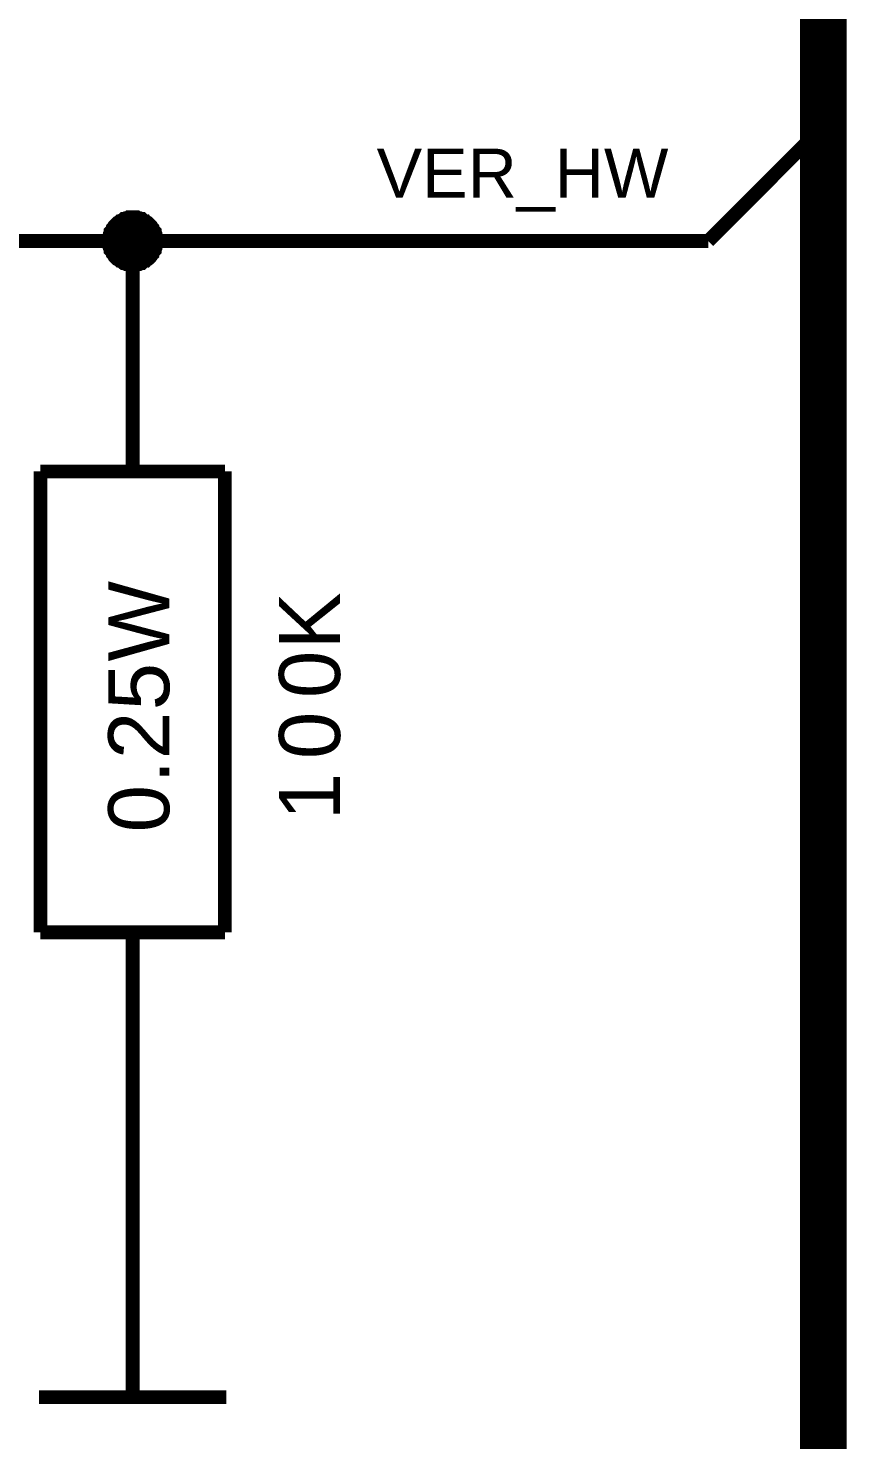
# Model space of a CAD drawing. Header units: millimetres. Extents: x -2024 to 917, y -725 to 13.
# Drawn here: x -1706.28 to -1688.51, y -402.68 to -372.05 of the extents above; entities that cross this region are included whole.
import ezdxf

# ---------------------------------------------------------------- set-up
doc = ezdxf.new("R2010")
doc.units = ezdxf.units.MM
doc.styles.get("Standard").update_dxf_attribs({"font": 'arial.ttf'})

msp = doc.modelspace()

# ---------------------------------------------------------------- linework, layer by layer
at = {"color": 7}
for points, const_width in [([(-1689.021, -279.172), (-1689.021, -474.17)], 1.016), ([(-1691.52, -376.671), (-1689.021, -374.171)], 0.3), ([(-1704.529, -376.671), (-1704.529, -376.638), (-1704.529, -376.621), (-1704.529, -376.588), (-1704.512, -376.572), (-1704.512, -376.539), (-1704.512, -376.522), (-1704.496, -376.489), (-1704.496, -376.472), (-1704.479, -376.456), (-1704.463, -376.423), (-1704.446, -376.406), (-1704.446, -376.39), (-1704.43, -376.373), (-1704.413, -376.34), (-1704.396, -376.323), (-1704.38, -376.307), (-1704.363, -376.29), (-1704.347, -376.274), (-1704.314, -376.257), (-1704.297, -376.24), (-1704.281, -376.24), (-1704.264, -376.224), (-1704.231, -376.207), (-1704.214, -376.191), (-1704.198, -376.191), (-1704.165, -376.174), (-1704.148, -376.174), (-1704.115, -376.174), (-1704.099, -376.158), (-1704.065, -376.158), (-1704.049, -376.158), (-1704.016, -376.158)], 0.3), ([(-1704.529, -376.671), (-1704.529, -376.638), (-1704.529, -376.621), (-1704.529, -376.588), (-1704.512, -376.572), (-1704.512, -376.539), (-1704.512, -376.522), (-1704.496, -376.489), (-1704.496, -376.472), (-1704.479, -376.456), (-1704.463, -376.423), (-1704.446, -376.406), (-1704.446, -376.39), (-1704.43, -376.373), (-1704.413, -376.34), (-1704.396, -376.323), (-1704.38, -376.307), (-1704.363, -376.29), (-1704.347, -376.274), (-1704.314, -376.257), (-1704.297, -376.24), (-1704.281, -376.24), (-1704.264, -376.224), (-1704.231, -376.207), (-1704.214, -376.191), (-1704.198, -376.191), (-1704.165, -376.174), (-1704.148, -376.174), (-1704.115, -376.174), (-1704.099, -376.158), (-1704.065, -376.158), (-1704.049, -376.158), (-1704.016, -376.158)], 0.3), ([(-1704.529, -376.671), (-1704.529, -376.638), (-1704.529, -376.621), (-1704.529, -376.588), (-1704.512, -376.572), (-1704.512, -376.539), (-1704.512, -376.522), (-1704.496, -376.489), (-1704.496, -376.472), (-1704.479, -376.456), (-1704.463, -376.423), (-1704.446, -376.406), (-1704.446, -376.39), (-1704.43, -376.373), (-1704.413, -376.34), (-1704.396, -376.323), (-1704.38, -376.307), (-1704.363, -376.29), (-1704.347, -376.274), (-1704.314, -376.257), (-1704.297, -376.24), (-1704.281, -376.24), (-1704.264, -376.224), (-1704.231, -376.207), (-1704.214, -376.191), (-1704.198, -376.191), (-1704.165, -376.174), (-1704.148, -376.174), (-1704.115, -376.174), (-1704.099, -376.158), (-1704.065, -376.158), (-1704.049, -376.158), (-1704.016, -376.158)], 0.3), ([(-1704.529, -376.671), (-1704.529, -376.638), (-1704.529, -376.621), (-1704.529, -376.588), (-1704.512, -376.572), (-1704.512, -376.539), (-1704.512, -376.522), (-1704.496, -376.489), (-1704.496, -376.472), (-1704.479, -376.456), (-1704.463, -376.423), (-1704.446, -376.406), (-1704.446, -376.39), (-1704.43, -376.373), (-1704.413, -376.34), (-1704.396, -376.323), (-1704.38, -376.307), (-1704.363, -376.29), (-1704.347, -376.274), (-1704.314, -376.257), (-1704.297, -376.24), (-1704.281, -376.24), (-1704.264, -376.224), (-1704.231, -376.207), (-1704.214, -376.191), (-1704.198, -376.191), (-1704.165, -376.174), (-1704.148, -376.174), (-1704.115, -376.174), (-1704.099, -376.158), (-1704.065, -376.158), (-1704.049, -376.158), (-1704.016, -376.158)], 0.3), ([(-1704.529, -376.671), (-1704.529, -376.638), (-1704.529, -376.621), (-1704.529, -376.588), (-1704.512, -376.572), (-1704.512, -376.539), (-1704.512, -376.522), (-1704.496, -376.489), (-1704.496, -376.472), (-1704.479, -376.456), (-1704.463, -376.423), (-1704.446, -376.406), (-1704.446, -376.39), (-1704.43, -376.373), (-1704.413, -376.34), (-1704.396, -376.323), (-1704.38, -376.307), (-1704.363, -376.29), (-1704.347, -376.274), (-1704.314, -376.257), (-1704.297, -376.24), (-1704.281, -376.24), (-1704.264, -376.224), (-1704.231, -376.207), (-1704.214, -376.191), (-1704.198, -376.191), (-1704.165, -376.174), (-1704.148, -376.174), (-1704.115, -376.174), (-1704.099, -376.158), (-1704.065, -376.158), (-1704.049, -376.158), (-1704.016, -376.158)], 0.0991), ([(-1704.529, -376.671), (-1704.529, -376.638), (-1704.529, -376.621), (-1704.529, -376.588), (-1704.512, -376.572), (-1704.512, -376.539), (-1704.512, -376.522), (-1704.496, -376.489), (-1704.496, -376.472), (-1704.479, -376.456), (-1704.463, -376.423), (-1704.446, -376.406), (-1704.446, -376.39), (-1704.43, -376.373), (-1704.413, -376.34), (-1704.396, -376.323), (-1704.38, -376.307), (-1704.363, -376.29), (-1704.347, -376.274), (-1704.314, -376.257), (-1704.297, -376.24), (-1704.281, -376.24), (-1704.264, -376.224), (-1704.231, -376.207), (-1704.214, -376.191), (-1704.198, -376.191), (-1704.165, -376.174), (-1704.148, -376.174), (-1704.115, -376.174), (-1704.099, -376.158), (-1704.065, -376.158), (-1704.049, -376.158), (-1704.016, -376.158)], 0.0991), ([(-1704.529, -376.671), (-1704.529, -376.638), (-1704.529, -376.621), (-1704.529, -376.588), (-1704.512, -376.572), (-1704.512, -376.539), (-1704.512, -376.522), (-1704.496, -376.489), (-1704.496, -376.472), (-1704.479, -376.456), (-1704.463, -376.423), (-1704.446, -376.406), (-1704.446, -376.39), (-1704.43, -376.373), (-1704.413, -376.34), (-1704.396, -376.323), (-1704.38, -376.307), (-1704.363, -376.29), (-1704.347, -376.274), (-1704.314, -376.257), (-1704.297, -376.24), (-1704.281, -376.24), (-1704.264, -376.224), (-1704.231, -376.207), (-1704.214, -376.191), (-1704.198, -376.191), (-1704.165, -376.174), (-1704.148, -376.174), (-1704.115, -376.174), (-1704.099, -376.158), (-1704.065, -376.158), (-1704.049, -376.158), (-1704.016, -376.158)], 0.0991), ([(-1704.529, -376.671), (-1704.529, -376.638), (-1704.529, -376.621), (-1704.529, -376.588), (-1704.512, -376.572), (-1704.512, -376.539), (-1704.512, -376.522), (-1704.496, -376.489), (-1704.496, -376.472), (-1704.479, -376.456), (-1704.463, -376.423), (-1704.446, -376.406), (-1704.446, -376.39), (-1704.43, -376.373), (-1704.413, -376.34), (-1704.396, -376.323), (-1704.38, -376.307), (-1704.363, -376.29), (-1704.347, -376.274), (-1704.314, -376.257), (-1704.297, -376.24), (-1704.281, -376.24), (-1704.264, -376.224), (-1704.231, -376.207), (-1704.214, -376.191), (-1704.198, -376.191), (-1704.165, -376.174), (-1704.148, -376.174), (-1704.115, -376.174), (-1704.099, -376.158), (-1704.065, -376.158), (-1704.049, -376.158), (-1704.016, -376.158)], 0.0991), ([(-1704.016, -376.158), (-1704.016, -376.158)], 0.3), ([(-1704.016, -376.158), (-1703.983, -376.158), (-1703.966, -376.158), (-1703.933, -376.158), (-1703.916, -376.174), (-1703.883, -376.174), (-1703.867, -376.174), (-1703.834, -376.191), (-1703.817, -376.191), (-1703.801, -376.207), (-1703.768, -376.224), (-1703.751, -376.24), (-1703.734, -376.24), (-1703.718, -376.257), (-1703.685, -376.274), (-1703.668, -376.29), (-1703.652, -376.307), (-1703.635, -376.323), (-1703.619, -376.34), (-1703.602, -376.373), (-1703.585, -376.39), (-1703.585, -376.406), (-1703.569, -376.423), (-1703.552, -376.456), (-1703.536, -376.472), (-1703.536, -376.489), (-1703.519, -376.522), (-1703.519, -376.539), (-1703.519, -376.572), (-1703.503, -376.588), (-1703.503, -376.621), (-1703.503, -376.638), (-1703.503, -376.671)], 0.3), ([(-1704.016, -376.158), (-1704.016, -376.158)], 0.3), ([(-1704.016, -376.158), (-1703.983, -376.158), (-1703.966, -376.158), (-1703.933, -376.158), (-1703.916, -376.174), (-1703.883, -376.174), (-1703.867, -376.174), (-1703.834, -376.191), (-1703.817, -376.191), (-1703.801, -376.207), (-1703.768, -376.224), (-1703.751, -376.24), (-1703.734, -376.24), (-1703.718, -376.257), (-1703.685, -376.274), (-1703.668, -376.29), (-1703.652, -376.307), (-1703.635, -376.323), (-1703.619, -376.34), (-1703.602, -376.373), (-1703.585, -376.39), (-1703.585, -376.406), (-1703.569, -376.423), (-1703.552, -376.456), (-1703.536, -376.472), (-1703.536, -376.489), (-1703.519, -376.522), (-1703.519, -376.539), (-1703.519, -376.572), (-1703.503, -376.588), (-1703.503, -376.621), (-1703.503, -376.638), (-1703.503, -376.671)], 0.3), ([(-1704.016, -376.158), (-1704.016, -376.158)], 0.3), ([(-1704.016, -376.158), (-1703.983, -376.158), (-1703.966, -376.158), (-1703.933, -376.158), (-1703.916, -376.174), (-1703.883, -376.174), (-1703.867, -376.174), (-1703.834, -376.191), (-1703.817, -376.191), (-1703.801, -376.207), (-1703.768, -376.224), (-1703.751, -376.24), (-1703.734, -376.24), (-1703.718, -376.257), (-1703.685, -376.274), (-1703.668, -376.29), (-1703.652, -376.307), (-1703.635, -376.323), (-1703.619, -376.34), (-1703.602, -376.373), (-1703.585, -376.39), (-1703.585, -376.406), (-1703.569, -376.423), (-1703.552, -376.456), (-1703.536, -376.472), (-1703.536, -376.489), (-1703.519, -376.522), (-1703.519, -376.539), (-1703.519, -376.572), (-1703.503, -376.588), (-1703.503, -376.621), (-1703.503, -376.638), (-1703.503, -376.671)], 0.3), ([(-1704.016, -376.158), (-1704.016, -376.158)], 0.3), ([(-1704.016, -376.158), (-1703.983, -376.158), (-1703.966, -376.158), (-1703.933, -376.158), (-1703.916, -376.174), (-1703.883, -376.174), (-1703.867, -376.174), (-1703.834, -376.191), (-1703.817, -376.191), (-1703.801, -376.207), (-1703.768, -376.224), (-1703.751, -376.24), (-1703.734, -376.24), (-1703.718, -376.257), (-1703.685, -376.274), (-1703.668, -376.29), (-1703.652, -376.307), (-1703.635, -376.323), (-1703.619, -376.34), (-1703.602, -376.373), (-1703.585, -376.39), (-1703.585, -376.406), (-1703.569, -376.423), (-1703.552, -376.456), (-1703.536, -376.472), (-1703.536, -376.489), (-1703.519, -376.522), (-1703.519, -376.539), (-1703.519, -376.572), (-1703.503, -376.588), (-1703.503, -376.621), (-1703.503, -376.638), (-1703.503, -376.671)], 0.3), ([(-1704.016, -376.158), (-1704.016, -376.158)], 0.0991), ([(-1704.016, -376.158), (-1703.983, -376.158), (-1703.966, -376.158), (-1703.933, -376.158), (-1703.916, -376.174), (-1703.883, -376.174), (-1703.867, -376.174), (-1703.834, -376.191), (-1703.817, -376.191), (-1703.801, -376.207), (-1703.768, -376.224), (-1703.751, -376.24), (-1703.734, -376.24), (-1703.718, -376.257), (-1703.685, -376.274), (-1703.668, -376.29), (-1703.652, -376.307), (-1703.635, -376.323), (-1703.619, -376.34), (-1703.602, -376.373), (-1703.585, -376.39), (-1703.585, -376.406), (-1703.569, -376.423), (-1703.552, -376.456), (-1703.536, -376.472), (-1703.536, -376.489), (-1703.519, -376.522), (-1703.519, -376.539), (-1703.519, -376.572), (-1703.503, -376.588), (-1703.503, -376.621), (-1703.503, -376.638), (-1703.503, -376.671)], 0.0991), ([(-1704.016, -376.158), (-1704.016, -376.158)], 0.0991), ([(-1704.016, -376.158), (-1703.983, -376.158), (-1703.966, -376.158), (-1703.933, -376.158), (-1703.916, -376.174), (-1703.883, -376.174), (-1703.867, -376.174), (-1703.834, -376.191), (-1703.817, -376.191), (-1703.801, -376.207), (-1703.768, -376.224), (-1703.751, -376.24), (-1703.734, -376.24), (-1703.718, -376.257), (-1703.685, -376.274), (-1703.668, -376.29), (-1703.652, -376.307), (-1703.635, -376.323), (-1703.619, -376.34), (-1703.602, -376.373), (-1703.585, -376.39), (-1703.585, -376.406), (-1703.569, -376.423), (-1703.552, -376.456), (-1703.536, -376.472), (-1703.536, -376.489), (-1703.519, -376.522), (-1703.519, -376.539), (-1703.519, -376.572), (-1703.503, -376.588), (-1703.503, -376.621), (-1703.503, -376.638), (-1703.503, -376.671)], 0.0991), ([(-1704.016, -376.158), (-1704.016, -376.158)], 0.0991), ([(-1704.016, -376.158), (-1703.983, -376.158), (-1703.966, -376.158), (-1703.933, -376.158), (-1703.916, -376.174), (-1703.883, -376.174), (-1703.867, -376.174), (-1703.834, -376.191), (-1703.817, -376.191), (-1703.801, -376.207), (-1703.768, -376.224), (-1703.751, -376.24), (-1703.734, -376.24), (-1703.718, -376.257), (-1703.685, -376.274), (-1703.668, -376.29), (-1703.652, -376.307), (-1703.635, -376.323), (-1703.619, -376.34), (-1703.602, -376.373), (-1703.585, -376.39), (-1703.585, -376.406), (-1703.569, -376.423), (-1703.552, -376.456), (-1703.536, -376.472), (-1703.536, -376.489), (-1703.519, -376.522), (-1703.519, -376.539), (-1703.519, -376.572), (-1703.503, -376.588), (-1703.503, -376.621), (-1703.503, -376.638), (-1703.503, -376.671)], 0.0991), ([(-1704.016, -376.158), (-1704.016, -376.158)], 0.0991), ([(-1704.016, -376.158), (-1703.983, -376.158), (-1703.966, -376.158), (-1703.933, -376.158), (-1703.916, -376.174), (-1703.883, -376.174), (-1703.867, -376.174), (-1703.834, -376.191), (-1703.817, -376.191), (-1703.801, -376.207), (-1703.768, -376.224), (-1703.751, -376.24), (-1703.734, -376.24), (-1703.718, -376.257), (-1703.685, -376.274), (-1703.668, -376.29), (-1703.652, -376.307), (-1703.635, -376.323), (-1703.619, -376.34), (-1703.602, -376.373), (-1703.585, -376.39), (-1703.585, -376.406), (-1703.569, -376.423), (-1703.552, -376.456), (-1703.536, -376.472), (-1703.536, -376.489), (-1703.519, -376.522), (-1703.519, -376.539), (-1703.519, -376.572), (-1703.503, -376.588), (-1703.503, -376.621), (-1703.503, -376.638), (-1703.503, -376.671)], 0.0991), ([(-1706.515, -376.671), (-1704.016, -376.671), (-1691.52, -376.671)], 0.3), ([(-1704.016, -377.184), (-1704.049, -377.184), (-1704.065, -377.184), (-1704.099, -377.184), (-1704.115, -377.168), (-1704.148, -377.168), (-1704.165, -377.168), (-1704.198, -377.151), (-1704.214, -377.151), (-1704.231, -377.135), (-1704.264, -377.118), (-1704.281, -377.102), (-1704.297, -377.102), (-1704.314, -377.085), (-1704.347, -377.068), (-1704.363, -377.052), (-1704.38, -377.035), (-1704.396, -377.019), (-1704.413, -377.002), (-1704.43, -376.969), (-1704.446, -376.953), (-1704.446, -376.936), (-1704.463, -376.919), (-1704.479, -376.886), (-1704.496, -376.87), (-1704.496, -376.853), (-1704.512, -376.82), (-1704.512, -376.803), (-1704.512, -376.77), (-1704.529, -376.754), (-1704.529, -376.721), (-1704.529, -376.704), (-1704.529, -376.671)], 0.3), ([(-1704.529, -376.671), (-1704.529, -376.671)], 0.3), ([(-1704.016, -377.184), (-1704.049, -377.184), (-1704.065, -377.184), (-1704.099, -377.184), (-1704.115, -377.168), (-1704.148, -377.168), (-1704.165, -377.168), (-1704.198, -377.151), (-1704.214, -377.151), (-1704.231, -377.135), (-1704.264, -377.118), (-1704.281, -377.102), (-1704.297, -377.102), (-1704.314, -377.085), (-1704.347, -377.068), (-1704.363, -377.052), (-1704.38, -377.035), (-1704.396, -377.019), (-1704.413, -377.002), (-1704.43, -376.969), (-1704.446, -376.953), (-1704.446, -376.936), (-1704.463, -376.919), (-1704.479, -376.886), (-1704.496, -376.87), (-1704.496, -376.853), (-1704.512, -376.82), (-1704.512, -376.803), (-1704.512, -376.77), (-1704.529, -376.754), (-1704.529, -376.721), (-1704.529, -376.704), (-1704.529, -376.671)], 0.3), ([(-1704.529, -376.671), (-1704.529, -376.671)], 0.3), ([(-1704.016, -377.184), (-1704.049, -377.184), (-1704.065, -377.184), (-1704.099, -377.184), (-1704.115, -377.168), (-1704.148, -377.168), (-1704.165, -377.168), (-1704.198, -377.151), (-1704.214, -377.151), (-1704.231, -377.135), (-1704.264, -377.118), (-1704.281, -377.102), (-1704.297, -377.102), (-1704.314, -377.085), (-1704.347, -377.068), (-1704.363, -377.052), (-1704.38, -377.035), (-1704.396, -377.019), (-1704.413, -377.002), (-1704.43, -376.969), (-1704.446, -376.953), (-1704.446, -376.936), (-1704.463, -376.919), (-1704.479, -376.886), (-1704.496, -376.87), (-1704.496, -376.853), (-1704.512, -376.82), (-1704.512, -376.803), (-1704.512, -376.77), (-1704.529, -376.754), (-1704.529, -376.721), (-1704.529, -376.704), (-1704.529, -376.671)], 0.3), ([(-1704.529, -376.671), (-1704.529, -376.671)], 0.3), ([(-1704.016, -377.184), (-1704.049, -377.184), (-1704.065, -377.184), (-1704.099, -377.184), (-1704.115, -377.168), (-1704.148, -377.168), (-1704.165, -377.168), (-1704.198, -377.151), (-1704.214, -377.151), (-1704.231, -377.135), (-1704.264, -377.118), (-1704.281, -377.102), (-1704.297, -377.102), (-1704.314, -377.085), (-1704.347, -377.068), (-1704.363, -377.052), (-1704.38, -377.035), (-1704.396, -377.019), (-1704.413, -377.002), (-1704.43, -376.969), (-1704.446, -376.953), (-1704.446, -376.936), (-1704.463, -376.919), (-1704.479, -376.886), (-1704.496, -376.87), (-1704.496, -376.853), (-1704.512, -376.82), (-1704.512, -376.803), (-1704.512, -376.77), (-1704.529, -376.754), (-1704.529, -376.721), (-1704.529, -376.704), (-1704.529, -376.671)], 0.3), ([(-1704.529, -376.671), (-1704.529, -376.671)], 0.3), ([(-1704.016, -377.184), (-1704.049, -377.184), (-1704.065, -377.184), (-1704.099, -377.184), (-1704.115, -377.168), (-1704.148, -377.168), (-1704.165, -377.168), (-1704.198, -377.151), (-1704.214, -377.151), (-1704.231, -377.135), (-1704.264, -377.118), (-1704.281, -377.102), (-1704.297, -377.102), (-1704.314, -377.085), (-1704.347, -377.068), (-1704.363, -377.052), (-1704.38, -377.035), (-1704.396, -377.019), (-1704.413, -377.002), (-1704.43, -376.969), (-1704.446, -376.953), (-1704.446, -376.936), (-1704.463, -376.919), (-1704.479, -376.886), (-1704.496, -376.87), (-1704.496, -376.853), (-1704.512, -376.82), (-1704.512, -376.803), (-1704.512, -376.77), (-1704.529, -376.754), (-1704.529, -376.721), (-1704.529, -376.704), (-1704.529, -376.671)], 0.0991), ([(-1704.529, -376.671), (-1704.529, -376.671)], 0.0991), ([(-1704.016, -377.184), (-1704.049, -377.184), (-1704.065, -377.184), (-1704.099, -377.184), (-1704.115, -377.168), (-1704.148, -377.168), (-1704.165, -377.168), (-1704.198, -377.151), (-1704.214, -377.151), (-1704.231, -377.135), (-1704.264, -377.118), (-1704.281, -377.102), (-1704.297, -377.102), (-1704.314, -377.085), (-1704.347, -377.068), (-1704.363, -377.052), (-1704.38, -377.035), (-1704.396, -377.019), (-1704.413, -377.002), (-1704.43, -376.969), (-1704.446, -376.953), (-1704.446, -376.936), (-1704.463, -376.919), (-1704.479, -376.886), (-1704.496, -376.87), (-1704.496, -376.853), (-1704.512, -376.82), (-1704.512, -376.803), (-1704.512, -376.77), (-1704.529, -376.754), (-1704.529, -376.721), (-1704.529, -376.704), (-1704.529, -376.671)], 0.0991), ([(-1704.529, -376.671), (-1704.529, -376.671)], 0.0991), ([(-1704.016, -377.184), (-1704.049, -377.184), (-1704.065, -377.184), (-1704.099, -377.184), (-1704.115, -377.168), (-1704.148, -377.168), (-1704.165, -377.168), (-1704.198, -377.151), (-1704.214, -377.151), (-1704.231, -377.135), (-1704.264, -377.118), (-1704.281, -377.102), (-1704.297, -377.102), (-1704.314, -377.085), (-1704.347, -377.068), (-1704.363, -377.052), (-1704.38, -377.035), (-1704.396, -377.019), (-1704.413, -377.002), (-1704.43, -376.969), (-1704.446, -376.953), (-1704.446, -376.936), (-1704.463, -376.919), (-1704.479, -376.886), (-1704.496, -376.87), (-1704.496, -376.853), (-1704.512, -376.82), (-1704.512, -376.803), (-1704.512, -376.77), (-1704.529, -376.754), (-1704.529, -376.721), (-1704.529, -376.704), (-1704.529, -376.671)], 0.0991), ([(-1704.529, -376.671), (-1704.529, -376.671)], 0.0991), ([(-1704.016, -377.184), (-1704.049, -377.184), (-1704.065, -377.184), (-1704.099, -377.184), (-1704.115, -377.168), (-1704.148, -377.168), (-1704.165, -377.168), (-1704.198, -377.151), (-1704.214, -377.151), (-1704.231, -377.135), (-1704.264, -377.118), (-1704.281, -377.102), (-1704.297, -377.102), (-1704.314, -377.085), (-1704.347, -377.068), (-1704.363, -377.052), (-1704.38, -377.035), (-1704.396, -377.019), (-1704.413, -377.002), (-1704.43, -376.969), (-1704.446, -376.953), (-1704.446, -376.936), (-1704.463, -376.919), (-1704.479, -376.886), (-1704.496, -376.87), (-1704.496, -376.853), (-1704.512, -376.82), (-1704.512, -376.803), (-1704.512, -376.77), (-1704.529, -376.754), (-1704.529, -376.721), (-1704.529, -376.704), (-1704.529, -376.671)], 0.0991), ([(-1704.529, -376.671), (-1704.529, -376.671)], 0.0991), ([(-1703.503, -376.671), (-1703.503, -376.704), (-1703.503, -376.721), (-1703.503, -376.754), (-1703.519, -376.77), (-1703.519, -376.803), (-1703.519, -376.82), (-1703.536, -376.853), (-1703.536, -376.87), (-1703.552, -376.886), (-1703.569, -376.919), (-1703.585, -376.936), (-1703.585, -376.953), (-1703.602, -376.969), (-1703.619, -377.002), (-1703.635, -377.019), (-1703.652, -377.035), (-1703.668, -377.052), (-1703.685, -377.068), (-1703.718, -377.085), (-1703.734, -377.102), (-1703.751, -377.102), (-1703.768, -377.118), (-1703.801, -377.135), (-1703.817, -377.151), (-1703.834, -377.151), (-1703.867, -377.168), (-1703.883, -377.168), (-1703.916, -377.168), (-1703.933, -377.184), (-1703.966, -377.184), (-1703.983, -377.184), (-1704.016, -377.184)], 0.3), ([(-1704.016, -379.171), (-1704.016, -376.671)], 0.3), ([(-1703.503, -376.671), (-1703.503, -376.704), (-1703.503, -376.721), (-1703.503, -376.754), (-1703.519, -376.77), (-1703.519, -376.803), (-1703.519, -376.82), (-1703.536, -376.853), (-1703.536, -376.87), (-1703.552, -376.886), (-1703.569, -376.919), (-1703.585, -376.936), (-1703.585, -376.953), (-1703.602, -376.969), (-1703.619, -377.002), (-1703.635, -377.019), (-1703.652, -377.035), (-1703.668, -377.052), (-1703.685, -377.068), (-1703.718, -377.085), (-1703.734, -377.102), (-1703.751, -377.102), (-1703.768, -377.118), (-1703.801, -377.135), (-1703.817, -377.151), (-1703.834, -377.151), (-1703.867, -377.168), (-1703.883, -377.168), (-1703.916, -377.168), (-1703.933, -377.184), (-1703.966, -377.184), (-1703.983, -377.184), (-1704.016, -377.184)], 0.3), ([(-1703.503, -376.671), (-1703.503, -376.704), (-1703.503, -376.721), (-1703.503, -376.754), (-1703.519, -376.77), (-1703.519, -376.803), (-1703.519, -376.82), (-1703.536, -376.853), (-1703.536, -376.87), (-1703.552, -376.886), (-1703.569, -376.919), (-1703.585, -376.936), (-1703.585, -376.953), (-1703.602, -376.969), (-1703.619, -377.002), (-1703.635, -377.019), (-1703.652, -377.035), (-1703.668, -377.052), (-1703.685, -377.068), (-1703.718, -377.085), (-1703.734, -377.102), (-1703.751, -377.102), (-1703.768, -377.118), (-1703.801, -377.135), (-1703.817, -377.151), (-1703.834, -377.151), (-1703.867, -377.168), (-1703.883, -377.168), (-1703.916, -377.168), (-1703.933, -377.184), (-1703.966, -377.184), (-1703.983, -377.184), (-1704.016, -377.184)], 0.3), ([(-1703.503, -376.671), (-1703.503, -376.704), (-1703.503, -376.721), (-1703.503, -376.754), (-1703.519, -376.77), (-1703.519, -376.803), (-1703.519, -376.82), (-1703.536, -376.853), (-1703.536, -376.87), (-1703.552, -376.886), (-1703.569, -376.919), (-1703.585, -376.936), (-1703.585, -376.953), (-1703.602, -376.969), (-1703.619, -377.002), (-1703.635, -377.019), (-1703.652, -377.035), (-1703.668, -377.052), (-1703.685, -377.068), (-1703.718, -377.085), (-1703.734, -377.102), (-1703.751, -377.102), (-1703.768, -377.118), (-1703.801, -377.135), (-1703.817, -377.151), (-1703.834, -377.151), (-1703.867, -377.168), (-1703.883, -377.168), (-1703.916, -377.168), (-1703.933, -377.184), (-1703.966, -377.184), (-1703.983, -377.184), (-1704.016, -377.184)], 0.3), ([(-1703.503, -376.671), (-1703.503, -376.704), (-1703.503, -376.721), (-1703.503, -376.754), (-1703.519, -376.77), (-1703.519, -376.803), (-1703.519, -376.82), (-1703.536, -376.853), (-1703.536, -376.87), (-1703.552, -376.886), (-1703.569, -376.919), (-1703.585, -376.936), (-1703.585, -376.953), (-1703.602, -376.969), (-1703.619, -377.002), (-1703.635, -377.019), (-1703.652, -377.035), (-1703.668, -377.052), (-1703.685, -377.068), (-1703.718, -377.085), (-1703.734, -377.102), (-1703.751, -377.102), (-1703.768, -377.118), (-1703.801, -377.135), (-1703.817, -377.151), (-1703.834, -377.151), (-1703.867, -377.168), (-1703.883, -377.168), (-1703.916, -377.168), (-1703.933, -377.184), (-1703.966, -377.184), (-1703.983, -377.184), (-1704.016, -377.184)], 0.0991), ([(-1703.503, -376.671), (-1703.503, -376.704), (-1703.503, -376.721), (-1703.503, -376.754), (-1703.519, -376.77), (-1703.519, -376.803), (-1703.519, -376.82), (-1703.536, -376.853), (-1703.536, -376.87), (-1703.552, -376.886), (-1703.569, -376.919), (-1703.585, -376.936), (-1703.585, -376.953), (-1703.602, -376.969), (-1703.619, -377.002), (-1703.635, -377.019), (-1703.652, -377.035), (-1703.668, -377.052), (-1703.685, -377.068), (-1703.718, -377.085), (-1703.734, -377.102), (-1703.751, -377.102), (-1703.768, -377.118), (-1703.801, -377.135), (-1703.817, -377.151), (-1703.834, -377.151), (-1703.867, -377.168), (-1703.883, -377.168), (-1703.916, -377.168), (-1703.933, -377.184), (-1703.966, -377.184), (-1703.983, -377.184), (-1704.016, -377.184)], 0.0991), ([(-1703.503, -376.671), (-1703.503, -376.704), (-1703.503, -376.721), (-1703.503, -376.754), (-1703.519, -376.77), (-1703.519, -376.803), (-1703.519, -376.82), (-1703.536, -376.853), (-1703.536, -376.87), (-1703.552, -376.886), (-1703.569, -376.919), (-1703.585, -376.936), (-1703.585, -376.953), (-1703.602, -376.969), (-1703.619, -377.002), (-1703.635, -377.019), (-1703.652, -377.035), (-1703.668, -377.052), (-1703.685, -377.068), (-1703.718, -377.085), (-1703.734, -377.102), (-1703.751, -377.102), (-1703.768, -377.118), (-1703.801, -377.135), (-1703.817, -377.151), (-1703.834, -377.151), (-1703.867, -377.168), (-1703.883, -377.168), (-1703.916, -377.168), (-1703.933, -377.184), (-1703.966, -377.184), (-1703.983, -377.184), (-1704.016, -377.184)], 0.0991), ([(-1703.503, -376.671), (-1703.503, -376.704), (-1703.503, -376.721), (-1703.503, -376.754), (-1703.519, -376.77), (-1703.519, -376.803), (-1703.519, -376.82), (-1703.536, -376.853), (-1703.536, -376.87), (-1703.552, -376.886), (-1703.569, -376.919), (-1703.585, -376.936), (-1703.585, -376.953), (-1703.602, -376.969), (-1703.619, -377.002), (-1703.635, -377.019), (-1703.652, -377.035), (-1703.668, -377.052), (-1703.685, -377.068), (-1703.718, -377.085), (-1703.734, -377.102), (-1703.751, -377.102), (-1703.768, -377.118), (-1703.801, -377.135), (-1703.817, -377.151), (-1703.834, -377.151), (-1703.867, -377.168), (-1703.883, -377.168), (-1703.916, -377.168), (-1703.933, -377.184), (-1703.966, -377.184), (-1703.983, -377.184), (-1704.016, -377.184)], 0.0991), ([(-1703.503, -376.671), (-1703.503, -376.671), (-1703.503, -376.671), (-1703.503, -376.671), (-1703.503, -376.671), (-1703.503, -376.671), (-1703.503, -376.671), (-1703.503, -376.671), (-1703.503, -376.671), (-1703.503, -376.671), (-1703.503, -376.671), (-1703.503, -376.671), (-1703.503, -376.671), (-1703.503, -376.671), (-1703.503, -376.671), (-1703.503, -376.671), (-1703.503, -376.671), (-1703.503, -376.671), (-1703.503, -376.671), (-1703.503, -376.671), (-1703.503, -376.671), (-1703.503, -376.671), (-1703.503, -376.671), (-1703.503, -376.671), (-1703.503, -376.671), (-1703.503, -376.671), (-1703.503, -376.671), (-1703.503, -376.671), (-1703.503, -376.671), (-1703.503, -376.671), (-1703.503, -376.671), (-1703.503, -376.671), (-1703.503, -376.671)], 0.3), ([(-1703.503, -376.671), (-1703.503, -376.671)], 0.3), ([(-1703.503, -376.671), (-1703.503, -376.671), (-1703.503, -376.671), (-1703.503, -376.671), (-1703.503, -376.671), (-1703.503, -376.671), (-1703.503, -376.671), (-1703.503, -376.671), (-1703.503, -376.671), (-1703.503, -376.671), (-1703.503, -376.671), (-1703.503, -376.671), (-1703.503, -376.671), (-1703.503, -376.671), (-1703.503, -376.671), (-1703.503, -376.671), (-1703.503, -376.671), (-1703.503, -376.671), (-1703.503, -376.671), (-1703.503, -376.671), (-1703.503, -376.671), (-1703.503, -376.671), (-1703.503, -376.671), (-1703.503, -376.671), (-1703.503, -376.671), (-1703.503, -376.671), (-1703.503, -376.671), (-1703.503, -376.671), (-1703.503, -376.671), (-1703.503, -376.671), (-1703.503, -376.671), (-1703.503, -376.671), (-1703.503, -376.671)], 0.3), ([(-1703.503, -376.671), (-1703.503, -376.671)], 0.3), ([(-1703.503, -376.671), (-1703.503, -376.671), (-1703.503, -376.671), (-1703.503, -376.671), (-1703.503, -376.671), (-1703.503, -376.671), (-1703.503, -376.671), (-1703.503, -376.671), (-1703.503, -376.671), (-1703.503, -376.671), (-1703.503, -376.671), (-1703.503, -376.671), (-1703.503, -376.671), (-1703.503, -376.671), (-1703.503, -376.671), (-1703.503, -376.671), (-1703.503, -376.671), (-1703.503, -376.671), (-1703.503, -376.671), (-1703.503, -376.671), (-1703.503, -376.671), (-1703.503, -376.671), (-1703.503, -376.671), (-1703.503, -376.671), (-1703.503, -376.671), (-1703.503, -376.671), (-1703.503, -376.671), (-1703.503, -376.671), (-1703.503, -376.671), (-1703.503, -376.671), (-1703.503, -376.671), (-1703.503, -376.671), (-1703.503, -376.671)], 0.3), ([(-1703.503, -376.671), (-1703.503, -376.671)], 0.3), ([(-1703.503, -376.671), (-1703.503, -376.671), (-1703.503, -376.671), (-1703.503, -376.671), (-1703.503, -376.671), (-1703.503, -376.671), (-1703.503, -376.671), (-1703.503, -376.671), (-1703.503, -376.671), (-1703.503, -376.671), (-1703.503, -376.671), (-1703.503, -376.671), (-1703.503, -376.671), (-1703.503, -376.671), (-1703.503, -376.671), (-1703.503, -376.671), (-1703.503, -376.671), (-1703.503, -376.671), (-1703.503, -376.671), (-1703.503, -376.671), (-1703.503, -376.671), (-1703.503, -376.671), (-1703.503, -376.671), (-1703.503, -376.671), (-1703.503, -376.671), (-1703.503, -376.671), (-1703.503, -376.671), (-1703.503, -376.671), (-1703.503, -376.671), (-1703.503, -376.671), (-1703.503, -376.671), (-1703.503, -376.671), (-1703.503, -376.671)], 0.3), ([(-1703.503, -376.671), (-1703.503, -376.671)], 0.3), ([(-1703.503, -376.671), (-1703.503, -376.671), (-1703.503, -376.671), (-1703.503, -376.671), (-1703.503, -376.671), (-1703.503, -376.671), (-1703.503, -376.671), (-1703.503, -376.671), (-1703.503, -376.671), (-1703.503, -376.671), (-1703.503, -376.671), (-1703.503, -376.671), (-1703.503, -376.671), (-1703.503, -376.671), (-1703.503, -376.671), (-1703.503, -376.671), (-1703.503, -376.671), (-1703.503, -376.671), (-1703.503, -376.671), (-1703.503, -376.671), (-1703.503, -376.671), (-1703.503, -376.671), (-1703.503, -376.671), (-1703.503, -376.671), (-1703.503, -376.671), (-1703.503, -376.671), (-1703.503, -376.671), (-1703.503, -376.671), (-1703.503, -376.671), (-1703.503, -376.671), (-1703.503, -376.671), (-1703.503, -376.671), (-1703.503, -376.671)], 0.0991), ([(-1703.503, -376.671), (-1703.503, -376.671)], 0.0991), ([(-1703.503, -376.671), (-1703.503, -376.671), (-1703.503, -376.671), (-1703.503, -376.671), (-1703.503, -376.671), (-1703.503, -376.671), (-1703.503, -376.671), (-1703.503, -376.671), (-1703.503, -376.671), (-1703.503, -376.671), (-1703.503, -376.671), (-1703.503, -376.671), (-1703.503, -376.671), (-1703.503, -376.671), (-1703.503, -376.671), (-1703.503, -376.671), (-1703.503, -376.671), (-1703.503, -376.671), (-1703.503, -376.671), (-1703.503, -376.671), (-1703.503, -376.671), (-1703.503, -376.671), (-1703.503, -376.671), (-1703.503, -376.671), (-1703.503, -376.671), (-1703.503, -376.671), (-1703.503, -376.671), (-1703.503, -376.671), (-1703.503, -376.671), (-1703.503, -376.671), (-1703.503, -376.671), (-1703.503, -376.671), (-1703.503, -376.671)], 0.0991), ([(-1703.503, -376.671), (-1703.503, -376.671)], 0.0991), ([(-1703.503, -376.671), (-1703.503, -376.671), (-1703.503, -376.671), (-1703.503, -376.671), (-1703.503, -376.671), (-1703.503, -376.671), (-1703.503, -376.671), (-1703.503, -376.671), (-1703.503, -376.671), (-1703.503, -376.671), (-1703.503, -376.671), (-1703.503, -376.671), (-1703.503, -376.671), (-1703.503, -376.671), (-1703.503, -376.671), (-1703.503, -376.671), (-1703.503, -376.671), (-1703.503, -376.671), (-1703.503, -376.671), (-1703.503, -376.671), (-1703.503, -376.671), (-1703.503, -376.671), (-1703.503, -376.671), (-1703.503, -376.671), (-1703.503, -376.671), (-1703.503, -376.671), (-1703.503, -376.671), (-1703.503, -376.671), (-1703.503, -376.671), (-1703.503, -376.671), (-1703.503, -376.671), (-1703.503, -376.671), (-1703.503, -376.671)], 0.0991), ([(-1703.503, -376.671), (-1703.503, -376.671)], 0.0991), ([(-1703.503, -376.671), (-1703.503, -376.671), (-1703.503, -376.671), (-1703.503, -376.671), (-1703.503, -376.671), (-1703.503, -376.671), (-1703.503, -376.671), (-1703.503, -376.671), (-1703.503, -376.671), (-1703.503, -376.671), (-1703.503, -376.671), (-1703.503, -376.671), (-1703.503, -376.671), (-1703.503, -376.671), (-1703.503, -376.671), (-1703.503, -376.671), (-1703.503, -376.671), (-1703.503, -376.671), (-1703.503, -376.671), (-1703.503, -376.671), (-1703.503, -376.671), (-1703.503, -376.671), (-1703.503, -376.671), (-1703.503, -376.671), (-1703.503, -376.671), (-1703.503, -376.671), (-1703.503, -376.671), (-1703.503, -376.671), (-1703.503, -376.671), (-1703.503, -376.671), (-1703.503, -376.671), (-1703.503, -376.671), (-1703.503, -376.671)], 0.0991), ([(-1703.503, -376.671), (-1703.503, -376.671)], 0.0991), ([(-1704.016, -381.672), (-1704.016, -379.171)], 0.3), ([(-1706.018, -381.672), (-1702.013, -381.672)], 0.3), ([(-1706.018, -391.673), (-1706.018, -381.672)], 0.3), ([(-1702.013, -391.673), (-1702.013, -381.672)], 0.3), ([(-1706.018, -391.673), (-1702.013, -391.673)], 0.3), ([(-1704.016, -391.673), (-1704.016, -394.174)], 0.3), ([(-1704.016, -394.174), (-1704.016, -396.674)], 0.3), ([(-1704.016, -396.674), (-1704.016, -401.758)], 0.3), ([(-1706.052, -401.758), (-1701.98, -401.758)], 0.3)]:
    msp.add_lwpolyline(points, dxfattribs=dict(at, const_width=const_width))
at = {"color": 7, "const_width": 0.508}
msp.add_lwpolyline([(-1704.352, -376.662, 1), (-1703.844, -376.662, 1)], format="xyb", close=True, dxfattribs=at)

# ---------------------------------------------------------------- texts
at = {"color": 7}
msp.add_text('VER_HW', height=1.0598, dxfattribs=at).set_placement((-1698.719, -375.727))
for s, p in [('W', (-1703.221, -385.795)), ('K', (-1699.514, -385.53)), ('0', (-1699.514, -386.59)), ('5', (-1703.221, -386.855)), ('2', (-1703.221, -387.914)), ('0', (-1699.514, -387.914)), ('.', (-1703.221, -388.444)), ('1', (-1699.514, -389.239)), ('0', (-1703.221, -389.504))]:
    msp.add_text(s, height=1.325, rotation=90, dxfattribs=at).set_placement(p)

doc.saveas('drawing.dxf')
